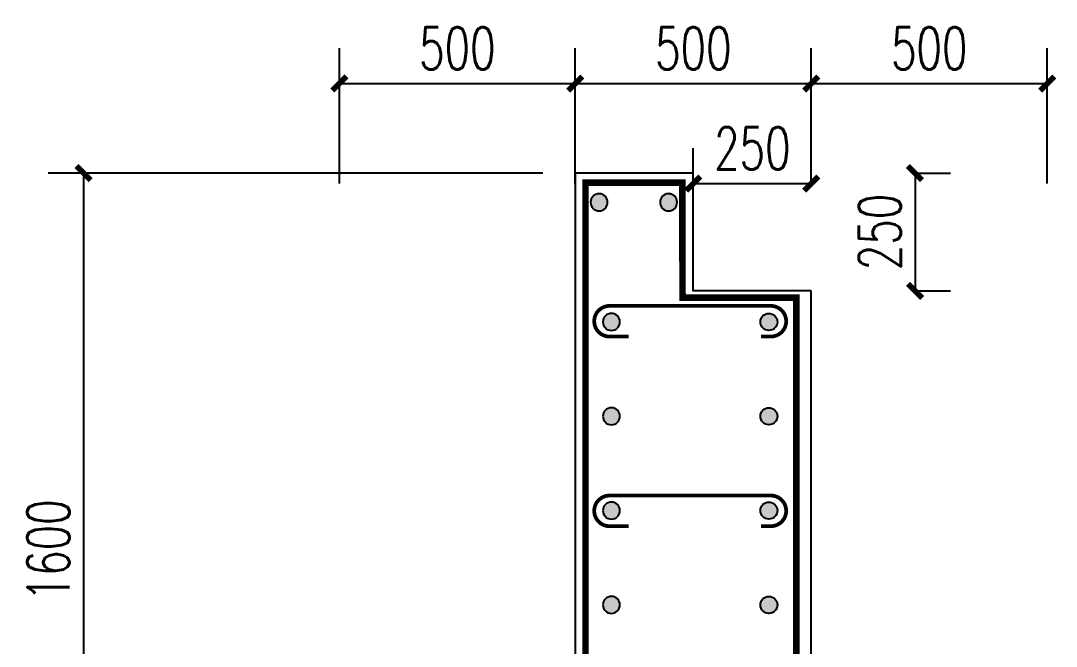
# Model space of a CAD drawing. Header units: millimetres. Extents: x -1822632 to -1305911, y 1206448 to 1536160.
# Drawn here: x -1693469 to -1691275, y 1236616 to 1237942 of the extents above; entities that cross this region are included whole.
import ezdxf

# ---------------------------------------------------------------- set-up
doc = ezdxf.new("R2010")
doc.units = ezdxf.units.MM
doc.header["$LTSCALE"] = 1000
doc.layers.get('0').update_dxf_attribs({"linetype": 'CONTINUOUS'})
doc.layers.get('DEFPOINTS').update_dxf_attribs({"linetype": 'CONTINUOUS'})
doc.layers.add('PUB_DIM', color=3, linetype='CONTINUOUS')
doc.styles.add('_TCH_DIM_T3', font='SIMPLEX', dxfattribs={"width": 0.705882, "bigfont": 'GBCBIG'})
doc.dimstyles.new('_T&&30', dxfattribs={"dimtxt": 89.25, "dimasz": 30, "dimexe": 75, "dimexo": 90, "dimgap": 30, "dimtad": 1, "dimdec": 0, "dimzin": 0, "dimdsep": 46, "dimtxsty": '_TCH_DIM_T3', "dimblk": 'ARCHTICK', "dimcen": 0.09, "dimclrt": 7, "dimazin": 2, "dimtfac": 1, "dimtdec": 0, "dimtix": 1, "dimtmove": 2, "dimatfit": 3, "dimfxl": 1, "dimtolj": 1, "dimtzin": 0, "dimarcsym": 0})
doc.dimstyles.new('_T&30', dxfattribs={"dimtxt": 89.25, "dimasz": 30, "dimexe": 75, "dimexo": 90, "dimgap": 30, "dimtad": 1, "dimdec": 0, "dimzin": 0, "dimdsep": 46, "dimtxsty": '_TCH_DIM_T3', "dimblk": 'ARCHTICK', "dimcen": 0.09, "dimclrt": 7, "dimazin": 2, "dimtfac": 1, "dimtdec": 0, "dimtix": 1, "dimtmove": 2, "dimatfit": 3, "dimfxl": 1, "dimtolj": 1, "dimtzin": 0, "dimarcsym": 0})

# ---------------------------------------------------------------- blocks, each defined once
blk = doc.blocks.new('_ARCHTICK')
at = {"color": 0, "linetype": 'ByBlock', "const_width": 0.4}
blk.add_lwpolyline([(-0.5, -0.5), (0.5, 0.5)], dxfattribs=at)
blk = doc.blocks.new('*D154')
at = {"layer": 'DEFPOINTS', "color": 0, "transparency": 16777216}
for p in [(-1692272.6, 1237619), (-1693336.2, 1236019), (-1692794.1, 1236019)]:
    blk.add_point(p, dxfattribs=at)
at = {"layer": 'PUB_DIM', "color": 0, "lineweight": -2, "transparency": 16777216}
for p, q in [((-1692362.6, 1237619), (-1693411.2, 1237619)), ((-1693336.2, 1237619), (-1693336.2, 1236019)), ((-1692884.1, 1236019), (-1693411.2, 1236019))]:
    blk.add_line(p, q, dxfattribs=at)
at = {"layer": 'PUB_DIM', "color": 0, "lineweight": -2, "transparency": 16777216, "xscale": 30, "yscale": 30, "zscale": 30}
for p, rotation in [((-1693336.2, 1237619), 90), ((-1693336.2, 1236019), 270)]:
    blk.add_blockref('_ARCHTICK', p, dxfattribs=dict(at, rotation=rotation))
at = {"layer": 'PUB_DIM', "color": 7, "transparency": 16777216, "insert": (-1693410.9, 1236819), "char_height": 89.25, "attachment_point": 5, "rotation": 90, "style": '_TCH_DIM_T3'}
blk.add_mtext('\\A1;1600', dxfattribs=at)
blk = doc.blocks.new('*U150')
at = {"layer": 'PUB_DIM'}
h = blk.add_hatch(color=1, dxfattribs=at)
h.dxf.hatch_style = 1
edge = h.paths.add_edge_path()
edge.add_arc((0, 0), 18.1, 0, 360)
at = {"layer": 'PUB_DIM', "color": 1}
blk.add_circle((0, 0), 18.1, dxfattribs=at)
blk = doc.blocks.new('*U151')
at = {"layer": 'PUB_DIM', "color": 0, "linetype": 'ByBlock', "lineweight": -2, "transparency": 16777216}
for p in [(0, 0), (0, -200), (0, -400), (0, -600), (0, -800), (0, -1000), (0, -1200)]:
    blk.add_blockref('*U150', p, dxfattribs=at)
blk = doc.blocks.new('*D155')
at = {"layer": 'DEFPOINTS', "color": 0, "transparency": 16777216}
for p in [(-1692294.1, 1237808.8), (-1692794.1, 1237506.8), (-1692294.1, 1237506.8)]:
    blk.add_point(p, dxfattribs=at)
at = {"layer": 'PUB_DIM', "color": 0, "lineweight": -2, "transparency": 16777216}
for p, q in [((-1692794.1, 1237596.8), (-1692794.1, 1237883.8)), ((-1692294.1, 1237596.8), (-1692294.1, 1237883.8)), ((-1692794.1, 1237808.8), (-1692294.1, 1237808.8))]:
    blk.add_line(p, q, dxfattribs=at)
at = {"layer": 'PUB_DIM', "color": 0, "lineweight": -2, "transparency": 16777216, "xscale": 30, "yscale": 30, "zscale": 30, "rotation": 180}
blk.add_blockref('_ARCHTICK', (-1692794.1, 1237808.8), dxfattribs=at)
at = {"layer": 'PUB_DIM', "color": 0, "lineweight": -2, "transparency": 16777216, "xscale": 30, "yscale": 30, "zscale": 30}
blk.add_blockref('_ARCHTICK', (-1692294.1, 1237808.8), dxfattribs=at)
at = {"layer": 'PUB_DIM', "color": 7, "transparency": 16777216, "insert": (-1692544.1, 1237883.4), "char_height": 89.25, "attachment_point": 5, "style": '_TCH_DIM_T3'}
blk.add_mtext('\\A1;500', dxfattribs=at)
blk = doc.blocks.new('*D156')
at = {"layer": 'DEFPOINTS', "color": 0, "transparency": 16777216}
for p in [(-1691794.1, 1237808.8), (-1692294.1, 1237506.8), (-1691794.1, 1237506.8)]:
    blk.add_point(p, dxfattribs=at)
at = {"layer": 'PUB_DIM', "color": 0, "lineweight": -2, "transparency": 16777216}
for p, q in [((-1692294.1, 1237596.8), (-1692294.1, 1237883.8)), ((-1691794.1, 1237596.8), (-1691794.1, 1237883.8)), ((-1692294.1, 1237808.8), (-1691794.1, 1237808.8))]:
    blk.add_line(p, q, dxfattribs=at)
at = {"layer": 'PUB_DIM', "color": 0, "lineweight": -2, "transparency": 16777216, "xscale": 30, "yscale": 30, "zscale": 30, "rotation": 180}
blk.add_blockref('_ARCHTICK', (-1692294.1, 1237808.8), dxfattribs=at)
at = {"layer": 'PUB_DIM', "color": 0, "lineweight": -2, "transparency": 16777216, "xscale": 30, "yscale": 30, "zscale": 30}
blk.add_blockref('_ARCHTICK', (-1691794.1, 1237808.8), dxfattribs=at)
at = {"layer": 'PUB_DIM', "color": 7, "transparency": 16777216, "insert": (-1692044.1, 1237883.4), "char_height": 89.25, "attachment_point": 5, "style": '_TCH_DIM_T3'}
blk.add_mtext('\\A1;500', dxfattribs=at)
blk = doc.blocks.new('*D157')
at = {"layer": 'DEFPOINTS', "color": 0, "transparency": 16777216}
for p in [(-1691294.1, 1237808.8), (-1691794.1, 1237506.8), (-1691294.1, 1237506.8)]:
    blk.add_point(p, dxfattribs=at)
at = {"layer": 'PUB_DIM', "color": 0, "lineweight": -2, "transparency": 16777216}
for p, q in [((-1691794.1, 1237596.8), (-1691794.1, 1237883.8)), ((-1691294.1, 1237596.8), (-1691294.1, 1237883.8)), ((-1691794.1, 1237808.8), (-1691294.1, 1237808.8))]:
    blk.add_line(p, q, dxfattribs=at)
at = {"layer": 'PUB_DIM', "color": 0, "lineweight": -2, "transparency": 16777216, "xscale": 30, "yscale": 30, "zscale": 30, "rotation": 180}
blk.add_blockref('_ARCHTICK', (-1691794.1, 1237808.8), dxfattribs=at)
at = {"layer": 'PUB_DIM', "color": 0, "lineweight": -2, "transparency": 16777216, "xscale": 30, "yscale": 30, "zscale": 30}
blk.add_blockref('_ARCHTICK', (-1691294.1, 1237808.8), dxfattribs=at)
at = {"layer": 'PUB_DIM', "color": 7, "transparency": 16777216, "insert": (-1691544.1, 1237883.4), "char_height": 89.25, "attachment_point": 5, "style": '_TCH_DIM_T3'}
blk.add_mtext('\\A1;500', dxfattribs=at)
blk = doc.blocks.new('*U144')
at = {"layer": 'PUB_DIM'}
h = blk.add_hatch(color=1, dxfattribs=at)
h.dxf.hatch_style = 1
edge = h.paths.add_edge_path()
edge.add_arc((0, 0), 18.1, 0, 360)
at = {"layer": 'PUB_DIM', "color": 1}
blk.add_circle((0, 0), 18.1, dxfattribs=at)
blk = doc.blocks.new('*U145')
at = {"layer": 'PUB_DIM', "color": 0, "linetype": 'ByBlock', "lineweight": -2, "transparency": 16777216}
blk.add_blockref('*U144', (0, 0), dxfattribs=at)
blk = doc.blocks.new('*U146')
at = {"layer": 'PUB_DIM'}
h = blk.add_hatch(color=1, dxfattribs=at)
h.dxf.hatch_style = 1
edge = h.paths.add_edge_path()
edge.add_arc((0, 0), 18.1, 0, 360)
at = {"layer": 'PUB_DIM', "color": 1}
blk.add_circle((0, 0), 18.1, dxfattribs=at)
blk = doc.blocks.new('*U147')
at = {"layer": 'PUB_DIM', "color": 0, "linetype": 'ByBlock', "lineweight": -2, "transparency": 16777216}
for p in [(0, 0), (0, -200), (0, -400), (0, -600), (0, -800), (0, -1000), (0, -1200)]:
    blk.add_blockref('*U146', p, dxfattribs=at)
blk = doc.blocks.new('*U148')
at = {"layer": 'PUB_DIM'}
h = blk.add_hatch(color=1, dxfattribs=at)
h.dxf.hatch_style = 1
edge = h.paths.add_edge_path()
edge.add_arc((0, 0), 18.1, 0, 360)
at = {"layer": 'PUB_DIM', "color": 1}
blk.add_circle((0, 0), 18.1, dxfattribs=at)
blk = doc.blocks.new('*U149')
at = {"layer": 'PUB_DIM', "color": 0, "linetype": 'ByBlock', "lineweight": -2, "transparency": 16777216}
blk.add_blockref('*U148', (0, 0), dxfattribs=at)
blk = doc.blocks.new('*D161')
at = {"layer": 'DEFPOINTS', "color": 0, "ltscale": 5, "transparency": 16777216}
for p in [(-1692044.1, 1237619), (-1692044.1, 1237369), (-1691574.2, 1237369)]:
    blk.add_point(p, dxfattribs=at)
at = {"layer": 'PUB_DIM', "color": 0, "lineweight": -2, "ltscale": 5, "transparency": 16777216}
for p, q in [((-1691579.2, 1237619), (-1691499.2, 1237619)), ((-1691574.2, 1237619), (-1691574.2, 1237369)), ((-1691579.2, 1237369), (-1691499.2, 1237369))]:
    blk.add_line(p, q, dxfattribs=at)
at = {"layer": 'PUB_DIM', "color": 0, "lineweight": -2, "ltscale": 5, "transparency": 16777216, "xscale": 30, "yscale": 30, "zscale": 30}
for p, rotation in [((-1691574.2, 1237619), 90), ((-1691574.2, 1237369), 270)]:
    blk.add_blockref('_ARCHTICK', p, dxfattribs=dict(at, rotation=rotation))
at = {"layer": 'PUB_DIM', "color": 7, "ltscale": 5, "transparency": 16777216, "insert": (-1691648.8, 1237494), "char_height": 89.25, "attachment_point": 5, "rotation": 90, "style": '_TCH_DIM_T3'}
blk.add_mtext('\\A1;250', dxfattribs=at)
blk = doc.blocks.new('*D162')
at = {"layer": 'DEFPOINTS', "color": 0, "ltscale": 5, "transparency": 16777216}
for p in [(-1691794.1, 1237596.8), (-1692044.1, 1237369), (-1691794.1, 1237369)]:
    blk.add_point(p, dxfattribs=at)
at = {"layer": 'PUB_DIM', "color": 0, "lineweight": -2, "ltscale": 5, "transparency": 16777216}
for p, q in [((-1692044.1, 1237591.8), (-1692044.1, 1237671.8)), ((-1691794.1, 1237591.8), (-1691794.1, 1237671.8)), ((-1692044.1, 1237596.8), (-1691794.1, 1237596.8))]:
    blk.add_line(p, q, dxfattribs=at)
at = {"layer": 'PUB_DIM', "color": 0, "lineweight": -2, "ltscale": 5, "transparency": 16777216, "xscale": 30, "yscale": 30, "zscale": 30, "rotation": 180}
blk.add_blockref('_ARCHTICK', (-1692044.1, 1237596.8), dxfattribs=at)
at = {"layer": 'PUB_DIM', "color": 0, "lineweight": -2, "ltscale": 5, "transparency": 16777216, "xscale": 30, "yscale": 30, "zscale": 30}
blk.add_blockref('_ARCHTICK', (-1691794.1, 1237596.8), dxfattribs=at)
at = {"layer": 'PUB_DIM', "color": 7, "ltscale": 5, "transparency": 16777216, "insert": (-1691919.1, 1237671.4), "char_height": 89.25, "attachment_point": 5, "style": '_TCH_DIM_T3'}
blk.add_mtext('\\A1;250', dxfattribs=at)

msp = doc.modelspace()

# ---------------------------------------------------------------- linework, layer by layer
at = {"layer": 'PUB_DIM'}
msp.add_lwpolyline([(-1691794.085, 1237369.025), (-1692044.085, 1237369.025), (-1692044.085, 1237619.025), (-1692294.085, 1237619.025), (-1692294.085, 1236019.025), (-1691794.085, 1236019.025)], close=True, dxfattribs=at)
at = {"layer": 'PUB_DIM', "color": 1, "const_width": 14}
msp.add_lwpolyline([(-1692272.589, 1235725.877), (-1692272.589, 1237598.502), (-1692067.351, 1237598.502), (-1692066.886, 1237354.661), (-1691825.467, 1237354.661), (-1691825.467, 1235714.045), (-1691772.589, 1235714.045)], dxfattribs=at)
at = {"layer": 'PUB_DIM', "color": 1, "const_width": 8}
for points in [[(-1692181.188, 1237272.256), (-1692222.568, 1237272.256, -0.96847874), (-1692222.568, 1237337.239), (-1691878.939, 1237337.239, -0.97443925), (-1691878.939, 1237272.256), (-1691900.51, 1237272.256)], [(-1692181.188, 1236870.165), (-1692222.568, 1236870.165, -0.96847874), (-1692222.568, 1236935.147), (-1691878.939, 1236935.147, -0.97443925), (-1691878.939, 1236870.165), (-1691900.51, 1236870.165)]]:
    msp.add_lwpolyline(points, format="xyb", dxfattribs=at)

# ---------------------------------------------------------------- block references
at = {"layer": 'PUB_DIM', "xscale": -1}
for name, p in [('*U149', (-1692243.712, 1237556.899)), ('*U145', (-1692096.363, 1237556.899)), ('*U147', (-1692217.621, 1237303.252))]:
    msp.add_blockref(name, p, dxfattribs=at)
at = {"layer": 'PUB_DIM'}
msp.add_blockref('*U151', (-1691883.887, 1237303.252), dxfattribs=at)

# ---------------------------------------------------------------- dimensions: what is measured, and where the dimension line sits
for base, p1, p2, picture, middle in [((-1692294.085, 1237808.808), (-1692794.085, 1237506.757), (-1692294.085, 1237506.757), '*D155', (-1692544.085, 1237883.433)), ((-1691794.085, 1237808.808), (-1692294.085, 1237506.757), (-1691794.085, 1237506.757), '*D156', (-1692044.085, 1237883.433)), ((-1691294.085, 1237808.808), (-1691794.085, 1237506.757), (-1691294.085, 1237506.757), '*D157', (-1691544.085, 1237883.433))]:
    dim = msp.add_linear_dim(base=base, p1=p1, p2=p2, dimstyle='_T&30', dxfattribs=at)
    dim.commit()
    dim.dimension.update_dxf_attribs({"geometry": picture, "text_midpoint": middle})
at = {"layer": 'PUB_DIM', "color": 3, "ltscale": 5}
dim = msp.add_linear_dim(base=(-1691794.085, 1237596.757), p1=(-1692044.085, 1237369.025), p2=(-1691794.085, 1237369.025), dimstyle='_T&&30', override={"dimfxl": 5, "dimfxlon": 1}, dxfattribs=at)
dim.commit()
dim.dimension.update_dxf_attribs({"geometry": '*D162', "text_midpoint": (-1691919.085, 1237671.382)})
at = {"layer": 'PUB_DIM'}
dim = msp.add_linear_dim(base=(-1693336.226, 1236019.025), p1=(-1692272.589, 1237619.025), p2=(-1692794.085, 1236019.025), angle=90, dimstyle='_T&30', dxfattribs=at)
dim.commit()
dim.dimension.update_dxf_attribs({"geometry": '*D154', "text_midpoint": (-1693410.851, 1236819.025)})
at = {"layer": 'PUB_DIM', "color": 3, "ltscale": 5}
dim = msp.add_linear_dim(base=(-1691574.218, 1237369.025), p1=(-1692044.085, 1237619.025), p2=(-1692044.085, 1237369.025), angle=90, dimstyle='_T&&30', override={"dimfxl": 5, "dimfxlon": 1}, dxfattribs=at)
dim.commit()
dim.dimension.update_dxf_attribs({"geometry": '*D161', "text_midpoint": (-1691648.843, 1237494.025)})

doc.saveas('drawing.dxf')
